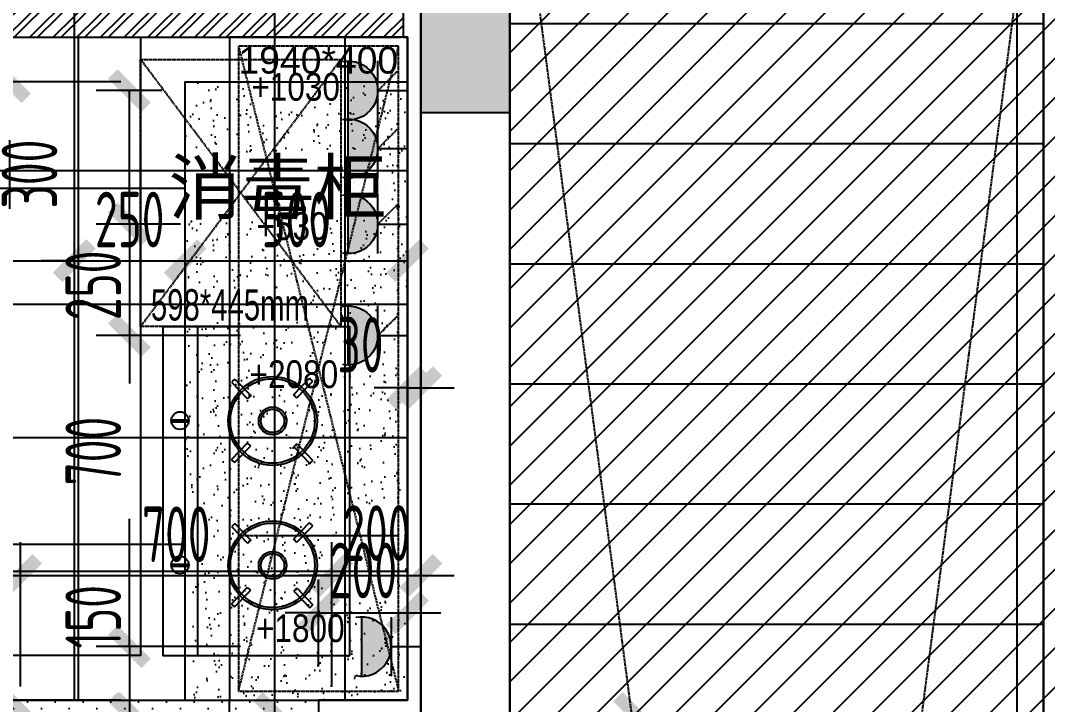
# Model space of a CAD drawing. Header units: millimetres. Extents: x 24675 to 175386, y -87697 to -40478.
# Drawn here: x 131453 to 133762, y -54616 to -53078 of the extents above; entities that cross this region are included whole.
import ezdxf
from ezdxf.enums import TextEntityAlignment as Align

# ---------------------------------------------------------------- set-up
doc = ezdxf.new("R2010")
doc.units = ezdxf.units.MM
doc.header["$LTSCALE"] = 10
doc.header["$MEASUREMENT"] = 0
doc.linetypes.add('__DASH', pattern=[0.35, 0.25, -0.1])
doc.linetypes.add('DASH', pattern=[0.35, 0.25, -0.1])
for name, color, linetype in [('A-STAIR', 62, 'Continuous'), ('AR-新墙填充', 250, 'Continuous'), ('EM-ELEC', 2, 'Continuous'), ('FC-地面造型', 136, 'Continuous'), ('FF-FINISH【完成面】', 20, 'Continuous'), ('FF-TEXT', 50, 'Continuous'), ('FF-固定家具(吊柜不落地、不到顶)', 30, 'Continuous'), ('FF-固定家具(矮柜落地、不到顶)', 30, 'Continuous'), ('FF1-完成面', 20, 'Continuous'), ('FF1-平面中英文字', 50, 'Continuous'), ('FF2-洁具及配件(地坪图不显示)', 31, 'Continuous'), ('FF2-门', 60, 'Continuous'), ('FL11DJGVE11电力平面图$0$E-POWR-DEVC', 3, 'Continuous'), ('P-ANNO-DIMS', 250, 'Continuous'), ('RC-FIN', 30, 'Continuous'), ('WALL', 160, 'Continuous')]:
    doc.layers.add(name, color=color, linetype=linetype)
doc.styles.add('Arial', font='arial.ttf')
doc.styles.add('CCD-HB', font='hbsmall.shx')
doc.styles.add('CCD_DIM', font='archs.shx', dxfattribs={"width": 0.7})
doc.styles.add('數字', font='')
doc.styles.get('數字').set_extended_font_data('Century Gothic')
doc.dimstyles.new('1-50', dxfattribs={"dimscale": 50, "dimtxt": 2.5, "dimasz": 1.5, "dimexe": 1.5, "dimexo": 1.5, "dimgap": 0.6, "dimtad": 1, "dimdec": 0, "dimrnd": 5, "dimzin": 0, "dimdsep": 46, "dimtxsty": 'CCD_DIM', "dimblk": 'ARCHTICK', "dimcen": 0.125, "dimclrd": 44, "dimclre": 44, "dimclrt": 50, "dimadec": 0, "dimazin": 0, "dimtfac": 1, "dimtdec": 0, "dimtix": 1, "dimtmove": 2, "dimatfit": 3, "dimldrblk": 'DOT', "dimfxl": 5, "dimfxlon": 1, "dimtvp": 1, "dimtolj": 1, "dimtzin": 0, "dimarcsym": 0})

# ---------------------------------------------------------------- blocks, each defined once
blk = doc.blocks.new('BVCNVBNVBMN')
at = {"layer": 'P-ANNO-DIMS'}
blk.add_hatch(color=8, dxfattribs=at).paths.add_polyline_path([(211323.8, -58687.7), (210723.8, -58687.7), (210723.8, -58837.7), (210323.8, -58837.7), (210323.8, -58687.7), (208023.8, -58687.7), (208023.8, -60937.7), (207823.8, -60937.7), (207823.8, -58487.7), (211323.8, -58487.7)])
at = {"color": 6}
blk.add_lwpolyline([(211323.8, -58687.7), (210723.8, -58687.7), (210723.8, -58837.7), (210323.8, -58837.7), (210323.8, -58687.7), (208023.8, -58687.7), (208023.8, -60937.7), (207823.8, -60937.7), (207823.8, -58487.7), (211323.8, -58487.7)], close=True, dxfattribs=at)
blk = doc.blocks.new('A$C1F4B1202')
at = {"color": 251}
for p, q in [((-219, 320.2), (-256.4, 356.1)), ((-212.3, 327.6), (-249.5, 363.3)), ((-109.1, 328.1), (-71.8, 363.9)), ((-102.2, 320.8), (-64.9, 356.7)), ((105.5, 320.2), (68.1, 356.1)), ((112.3, 327.6), (75.1, 363.3)), ((215.5, 328.1), (252.7, 363.9)), ((222.3, 320.8), (259.6, 356.7)), ((-254.5, 188.3), (-217.3, 224.1)), ((-247.6, 181.1), (-210.2, 217)), ((-73.8, 180.5), (-111.1, 216.5)), ((-66.8, 187.7), (-104, 223.5)), ((70, 188.3), (107.3, 224.1)), ((77, 181.1), (114.3, 217)), ((250.8, 180.5), (213.4, 216.5)), ((257.7, 187.7), (220.5, 223.5)), ((-163.2, 45.2), (-163.2, 84.7)), ((-158.2, 45.4), (-158.2, 84.6)), ((161.3, 45.2), (161.3, 84.7)), ((166.3, 45.4), (166.3, 84.6))]:
    blk.add_line(p, q, dxfattribs=at)
at = {"color": 8}
blk.add_line((366.9, 104.9), (-371.9, 104.9), dxfattribs=at)
at = {"color": 251}
for centre, radius in [((-160.4, 273.2), 100), ((164.2, 273.2), 100), ((-160.4, 273.2), 95), ((164.2, 273.2), 95), ((-160.4, 273.2), 31.3), ((164.2, 273.2), 31.3), ((-160.4, 273.2), 26.3), ((164.2, 273.2), 26.3), ((-161.2, 65), 19.8), ((163.3, 65), 19.8)]:
    blk.add_circle(centre, radius, dxfattribs=at)
for centre, radius, start, end in [((-160.4, 273.2), 126.7, 134.6756, 139.1996), ((-160.4, 273.2), 126.7, 41.1639, 45.6876), ((164.2, 273.2), 126.7, 134.6756, 139.1996), ((164.2, 273.2), 126.7, 41.1639, 45.6876), ((-160.4, 273.2), 75.1, 133.6762, 141.3099), ((-160.4, 273.2), 75.1, 39.3045, 46.9367), ((164.2, 273.2), 75.1, 133.6762, 141.3099), ((164.2, 273.2), 75.1, 39.3045, 46.9367), ((-160.4, 273.2), 75.1, 220.8007, 228.4329), ((-160.4, 273.2), 75.1, 310.9527, 318.5864), ((164.2, 273.2), 75.1, 220.8007, 228.4329), ((164.2, 273.2), 75.1, 310.9527, 318.5864), ((-160.4, 273.2), 126.7, 222.0499, 226.5736), ((-160.4, 273.2), 126.7, 313.0629, 317.5869), ((164.2, 273.2), 126.7, 222.0499, 226.5736), ((164.2, 273.2), 126.7, 313.0629, 317.5869)]:
    blk.add_arc(centre, radius, start, end, dxfattribs=at)
at = {"layer": 'FF2-洁具及配件(地坪图不显示)', "ltscale": 3}
blk.add_lwpolyline([(-371.9, 26.5), (366.9, 26.5), (366.9, 446.5), (-371.9, 446.5)], close=True, dxfattribs=at)
blk = doc.blocks.new('_ArchTick')
at = {"color": 0, "linetype": 'ByBlock', "const_width": 0.4}
blk.add_lwpolyline([(-0.5, -0.5), (0.5, 0.5)], dxfattribs=at)
blk = doc.blocks.new('*D191')
at = {"layer": 'Defpoints', "color": 0, "ltscale": 500, "transparency": 16777216}
for p in [(131888.1, -53535.6), (131698.1, -53786.2), (132064, -53786.2)]:
    blk.add_point(p, dxfattribs=at)
at = {"layer": 'EM-ELEC', "color": 44, "lineweight": -2, "ltscale": 500, "transparency": 16777216}
for p, q in [((131813.1, -53535.6), (131623.1, -53535.6)), ((131698.1, -53535.6), (131698.1, -53786.2)), ((131948.1, -53786.2), (131623.1, -53786.2))]:
    blk.add_line(p, q, dxfattribs=at)
at = {"layer": 'EM-ELEC', "color": 44, "lineweight": -2, "ltscale": 500, "transparency": 16777216, "xscale": 75, "yscale": 75, "zscale": 75}
for p, rotation in [((131698.1, -53535.6), 90), ((131698.1, -53786.2), 270)]:
    blk.add_blockref('_ArchTick', p, dxfattribs=dict(at, rotation=rotation))
at = {"layer": 'EM-ELEC', "color": 50, "ltscale": 500, "transparency": 16777216, "insert": (131616.7, -53673.4), "char_height": 125, "attachment_point": 5, "rotation": 90, "style": 'CCD_DIM'}
blk.add_mtext('\\A1;250', dxfattribs=at)
blk = doc.blocks.new('_Dot')
at = {"color": 0, "linetype": 'ByBlock', "lineweight": -2}
blk.add_line((-0.5, 0), (-1, 0), dxfattribs=at)
at = {"color": 0, "linetype": 'ByBlock', "const_width": 0.5}
blk.add_lwpolyline([(-0.25, 0, 1), (0.25, 0, 1)], format="xyb", close=True, dxfattribs=at)
blk = doc.blocks.new('FL11DJGVE11电力平面图$0$E-BS201')
for p, q in [((1.5, 3), (-1.5, 3)), ((1.5, 1.5), (-1.5, 1.5)), ((0, 1.5), (0, 0))]:
    blk.add_line(p, q)
at = {"const_width": 1.5}
blk.add_lwpolyline([(-0.75, 3, 1), (0.75, 3, 1)], format="xyb", dxfattribs=at)
blk.add_arc((0, 3), 1.5, 168.463, 11.537)
blk = doc.blocks.new('A$C77E06134')
at = {"color": 3, "linetype": '__DASH'}
blk.add_line((-148.3, 5.1), (-191.2, -37.8), dxfattribs=at)
at = {"layer": 'FL11DJGVE11电力平面图$0$E-POWR-DEVC', "xscale": -44.36249999999999, "yscale": 44.36249999999999, "zscale": 44.36249999999999, "rotation": 270}
blk.add_blockref('FL11DJGVE11电力平面图$0$E-BS201', (-214.8, 5.1), dxfattribs=at)
blk = doc.blocks.new('*D298')
at = {"layer": 'AR-新墙填充', "color": 44, "linetype": 'ByBlock', "lineweight": -2, "transparency": 16777216}
for p, q in [((129953.2, -54575.5), (129953.2, -54250.5)), ((131453.2, -54575.5), (131453.2, -54250.5)), ((129953.2, -54325.5), (131453.2, -54325.5))]:
    blk.add_line(p, q, dxfattribs=at)
at = {"layer": 'Defpoints', "color": 0, "linetype": 'ByBlock', "transparency": 16777216}
for p in [(131453.2, -54325.5), (129953.2, -55235.6), (131453.2, -55235.6)]:
    blk.add_point(p, dxfattribs=at)
at = {"layer": 'AR-新墙填充', "color": 44, "linetype": 'ByBlock', "lineweight": -2, "transparency": 16777216, "xscale": 75, "yscale": 75, "zscale": 75, "rotation": 180}
blk.add_blockref('_ArchTick', (129953.2, -54325.5), dxfattribs=at)
at = {"layer": 'AR-新墙填充', "color": 44, "linetype": 'ByBlock', "lineweight": -2, "transparency": 16777216, "xscale": 75, "yscale": 75, "zscale": 75}
blk.add_blockref('_ArchTick', (131453.2, -54325.5), dxfattribs=at)
at = {"layer": 'AR-新墙填充', "color": 50, "linetype": 'ByBlock', "transparency": 16777216, "insert": (130703.2, -54233), "char_height": 125, "attachment_point": 5, "style": 'CCD_DIM'}
blk.add_mtext('\\A1;1500', dxfattribs=at)
blk = doc.blocks.new('*D299')
at = {"layer": 'AR-新墙填充', "color": 44, "linetype": 'ByBlock', "lineweight": -2, "transparency": 16777216}
for p, q in [((131453.2, -54575.5), (131453.2, -54250.5)), ((132153.2, -54575.5), (132153.2, -54250.5)), ((131453.2, -54325.5), (132153.2, -54325.5))]:
    blk.add_line(p, q, dxfattribs=at)
at = {"layer": 'Defpoints', "color": 0, "linetype": 'ByBlock', "transparency": 16777216}
for p in [(132153.2, -54325.5), (131453.2, -55235.6), (132153.2, -55489.1)]:
    blk.add_point(p, dxfattribs=at)
at = {"layer": 'AR-新墙填充', "color": 44, "linetype": 'ByBlock', "lineweight": -2, "transparency": 16777216, "xscale": 75, "yscale": 75, "zscale": 75, "rotation": 180}
blk.add_blockref('_ArchTick', (131453.2, -54325.5), dxfattribs=at)
at = {"layer": 'AR-新墙填充', "color": 44, "linetype": 'ByBlock', "lineweight": -2, "transparency": 16777216, "xscale": 75, "yscale": 75, "zscale": 75}
blk.add_blockref('_ArchTick', (132153.2, -54325.5), dxfattribs=at)
at = {"layer": 'AR-新墙填充', "color": 50, "linetype": 'ByBlock', "transparency": 16777216, "insert": (131803.2, -54233), "char_height": 125, "attachment_point": 5, "style": 'CCD_DIM'}
blk.add_mtext('\\A1;700', dxfattribs=at)
blk = doc.blocks.new('*D300')
at = {"layer": 'AR-新墙填充', "color": 44, "linetype": 'ByBlock', "lineweight": -2, "transparency": 16777216}
for p, q in [((132153.2, -54575.5), (132153.2, -54250.5)), ((132353.2, -54575.5), (132353.2, -54250.5)), ((132153.2, -54325.5), (132078.2, -54325.5)), ((132153.2, -54325.5), (132353.2, -54325.5)), ((132353.2, -54325.5), (132428.2, -54325.5))]:
    blk.add_line(p, q, dxfattribs=at)
at = {"layer": 'Defpoints', "color": 0, "linetype": 'ByBlock', "transparency": 16777216}
for p in [(132353.2, -54325.5), (132153.2, -55489.1), (132353.2, -55489.1)]:
    blk.add_point(p, dxfattribs=at)
at = {"layer": 'AR-新墙填充', "color": 44, "linetype": 'ByBlock', "lineweight": -2, "transparency": 16777216, "xscale": 75, "yscale": 75, "zscale": 75}
blk.add_blockref('_ArchTick', (132153.2, -54325.5), dxfattribs=at)
at = {"layer": 'AR-新墙填充', "color": 44, "linetype": 'ByBlock', "lineweight": -2, "transparency": 16777216, "xscale": 75, "yscale": 75, "zscale": 75, "rotation": 180}
blk.add_blockref('_ArchTick', (132353.2, -54325.5), dxfattribs=at)
at = {"layer": 'AR-新墙填充', "color": 50, "linetype": 'ByBlock', "transparency": 16777216, "insert": (132253.2, -54230.4), "char_height": 125, "attachment_point": 5, "style": 'CCD_DIM'}
blk.add_mtext('\\A1;200', dxfattribs=at)
blk = doc.blocks.new('*D329')
at = {"layer": 'AR-新墙填充', "color": 44, "linetype": 'ByBlock', "lineweight": -2, "transparency": 16777216}
for p, q in [((131592.5, -54635.6), (131267.5, -54635.6)), ((131342.5, -54635.6), (131342.5, -55235.6)), ((131592.5, -55235.6), (131267.5, -55235.6))]:
    blk.add_line(p, q, dxfattribs=at)
at = {"layer": 'Defpoints', "color": 0, "linetype": 'ByBlock', "transparency": 16777216}
for p in [(132403.2, -54635.6), (131342.5, -55235.6), (132203.2, -55235.6)]:
    blk.add_point(p, dxfattribs=at)
at = {"layer": 'AR-新墙填充', "color": 44, "linetype": 'ByBlock', "lineweight": -2, "transparency": 16777216, "xscale": 75, "yscale": 75, "zscale": 75}
for p, rotation in [((131342.5, -54635.6), 90), ((131342.5, -55235.6), 270)]:
    blk.add_blockref('_ArchTick', p, dxfattribs=dict(at, rotation=rotation))
at = {"layer": 'AR-新墙填充', "color": 50, "linetype": 'ByBlock', "transparency": 16777216, "insert": (131250, -54935.6), "char_height": 125, "attachment_point": 5, "rotation": 90, "style": 'CCD_DIM'}
blk.add_mtext('\\A1;600', dxfattribs=at)
blk = doc.blocks.new('*D330')
at = {"layer": 'AR-新墙填充', "color": 44, "linetype": 'ByBlock', "lineweight": -2, "transparency": 16777216}
for p, q in [((132275, -50585.6), (131950, -50585.6)), ((132025, -54635.6), (132025, -50585.6)), ((132078.2, -54635.6), (131950, -54635.6))]:
    blk.add_line(p, q, dxfattribs=at)
at = {"layer": 'Defpoints', "color": 0, "linetype": 'ByBlock', "transparency": 16777216}
for p in [(132025, -50585.6), (132353.2, -50585.6), (132153.2, -54635.6)]:
    blk.add_point(p, dxfattribs=at)
at = {"layer": 'AR-新墙填充', "color": 44, "linetype": 'ByBlock', "lineweight": -2, "transparency": 16777216, "xscale": 75, "yscale": 75, "zscale": 75}
for p, rotation in [((132025, -50585.6), 90), ((132025, -54635.6), 270)]:
    blk.add_blockref('_ArchTick', p, dxfattribs=dict(at, rotation=rotation))
at = {"layer": 'AR-新墙填充', "color": 50, "linetype": 'ByBlock', "transparency": 16777216, "insert": (131927.3, -52610.6), "char_height": 125, "attachment_point": 5, "rotation": 90, "style": 'CCD_DIM'}
blk.add_mtext('\\A1;4050', dxfattribs=at)
blk = doc.blocks.new('*D367')
at = {"layer": 'Defpoints', "color": 0, "linetype": 'ByBlock', "transparency": 16777216}
for p in [(132323.2, -54409.5), (132123.2, -54605.6), (132323.2, -54605.6)]:
    blk.add_point(p, dxfattribs=at)
at = {"layer": 'FF1-完成面', "color": 44, "linetype": 'ByBlock', "lineweight": -2, "transparency": 16777216}
for p, q in [((132123.2, -54530.6), (132123.2, -54334.5)), ((132323.2, -54530.6), (132323.2, -54334.5)), ((132123.2, -54409.5), (132048.2, -54409.5)), ((132123.2, -54409.5), (132323.2, -54409.5)), ((132323.2, -54409.5), (132398.2, -54409.5))]:
    blk.add_line(p, q, dxfattribs=at)
at = {"layer": 'FF1-完成面', "color": 44, "linetype": 'ByBlock', "lineweight": -2, "transparency": 16777216, "xscale": 75, "yscale": 75, "zscale": 75}
blk.add_blockref('_ArchTick', (132123.2, -54409.5), dxfattribs=at)
at = {"layer": 'FF1-完成面', "color": 44, "linetype": 'ByBlock', "lineweight": -2, "transparency": 16777216, "xscale": 75, "yscale": 75, "zscale": 75, "rotation": 180}
blk.add_blockref('_ArchTick', (132323.2, -54409.5), dxfattribs=at)
at = {"layer": 'FF1-完成面', "color": 50, "linetype": 'ByBlock', "transparency": 16777216, "insert": (132223.2, -54314.4), "char_height": 125, "attachment_point": 5, "style": 'CCD_DIM'}
blk.add_mtext('\\A1;200', dxfattribs=at)
blk = doc.blocks.new('*D450')
at = {"layer": 'Defpoints', "color": 0, "linetype": 'ByBlock', "transparency": 16777216}
for p in [(130774.3, -53618), (131574.3, -53618), (131574.3, -53618)]:
    blk.add_point(p, dxfattribs=at)
at = {"layer": 'FC-地面造型', "color": 44, "linetype": 'ByBlock', "lineweight": -2, "transparency": 16777216}
for p, q in [((130774.3, -53618), (130774.3, -53543)), ((131574.3, -53618), (131574.3, -53543)), ((130774.3, -53618), (131574.3, -53618))]:
    blk.add_line(p, q, dxfattribs=at)
at = {"layer": 'FC-地面造型', "color": 44, "linetype": 'ByBlock', "lineweight": -2, "transparency": 16777216, "xscale": 75, "yscale": 75, "zscale": 75, "rotation": 180}
blk.add_blockref('_ArchTick', (130774.3, -53618), dxfattribs=at)
at = {"layer": 'FC-地面造型', "color": 44, "linetype": 'ByBlock', "lineweight": -2, "transparency": 16777216, "xscale": 75, "yscale": 75, "zscale": 75}
blk.add_blockref('_ArchTick', (131574.3, -53618), dxfattribs=at)
at = {"layer": 'FC-地面造型', "color": 50, "linetype": 'ByBlock', "transparency": 16777216, "insert": (131174.3, -53525.5), "char_height": 125, "attachment_point": 5, "style": 'CCD_DIM'}
blk.add_mtext('\\A1;800', dxfattribs=at)
blk = doc.blocks.new('*D451')
at = {"layer": 'Defpoints', "color": 0, "linetype": 'ByBlock', "transparency": 16777216}
for p in [(131574.3, -53618), (131823.2, -53618), (131823.2, -53618)]:
    blk.add_point(p, dxfattribs=at)
at = {"layer": 'FC-地面造型', "color": 44, "linetype": 'ByBlock', "lineweight": -2, "transparency": 16777216}
for p, q in [((131574.3, -53618), (131574.3, -53543)), ((131574.3, -53618), (131499.3, -53618)), ((131574.3, -53618), (131823.2, -53618)), ((131823.2, -53618), (131823.2, -53693)), ((131823.2, -53618), (131898.2, -53618))]:
    blk.add_line(p, q, dxfattribs=at)
at = {"layer": 'FC-地面造型', "color": 44, "linetype": 'ByBlock', "lineweight": -2, "transparency": 16777216, "xscale": 75, "yscale": 75, "zscale": 75}
blk.add_blockref('_ArchTick', (131574.3, -53618), dxfattribs=at)
at = {"layer": 'FC-地面造型', "color": 44, "linetype": 'ByBlock', "lineweight": -2, "transparency": 16777216, "xscale": 75, "yscale": 75, "zscale": 75, "rotation": 180}
blk.add_blockref('_ArchTick', (131823.2, -53618), dxfattribs=at)
at = {"layer": 'FC-地面造型', "color": 50, "linetype": 'ByBlock', "transparency": 16777216, "insert": (131698.7, -53525.5), "char_height": 125, "attachment_point": 5, "style": 'CCD_DIM'}
blk.add_mtext('\\A1;250', dxfattribs=at)
blk = doc.blocks.new('*D452')
at = {"layer": 'Defpoints', "color": 0, "linetype": 'ByBlock', "transparency": 16777216}
for p in [(132323.2, -53460.2), (131823.2, -53574.2), (132323.2, -53618)]:
    blk.add_point(p, dxfattribs=at)
at = {"layer": 'FC-地面造型', "color": 44, "linetype": 'ByBlock', "lineweight": -2, "transparency": 16777216}
for p, q in [((132323.2, -53535.2), (132323.2, -53693)), ((131823.2, -53618), (131823.2, -53693)), ((131823.2, -53618), (132323.2, -53618))]:
    blk.add_line(p, q, dxfattribs=at)
at = {"layer": 'FC-地面造型', "color": 44, "linetype": 'ByBlock', "lineweight": -2, "transparency": 16777216, "xscale": 75, "yscale": 75, "zscale": 75, "rotation": 180}
blk.add_blockref('_ArchTick', (131823.2, -53618), dxfattribs=at)
at = {"layer": 'FC-地面造型', "color": 44, "linetype": 'ByBlock', "lineweight": -2, "transparency": 16777216, "xscale": 75, "yscale": 75, "zscale": 75}
blk.add_blockref('_ArchTick', (132323.2, -53618), dxfattribs=at)
at = {"layer": 'FC-地面造型', "color": 50, "linetype": 'ByBlock', "transparency": 16777216, "insert": (132073.2, -53525.5), "char_height": 125, "attachment_point": 5, "style": 'CCD_DIM'}
blk.add_mtext('\\A1;500', dxfattribs=at)
blk = doc.blocks.new('*D484')
at = {"layer": 'Defpoints', "color": 0, "linetype": 'ByBlock', "transparency": 16777216}
for p in [(132353.2, -53903.5), (132323.2, -54099.6), (132353.2, -54099.6)]:
    blk.add_point(p, dxfattribs=at)
at = {"layer": 'FF1-完成面', "color": 44, "linetype": 'ByBlock', "lineweight": -2, "transparency": 16777216}
for p, q in [((132323.2, -54024.6), (132323.2, -53828.5)), ((132353.2, -54024.6), (132353.2, -53828.5)), ((132323.2, -53903.5), (132248.2, -53903.5)), ((132323.2, -53903.5), (132353.2, -53903.5)), ((132353.2, -53903.5), (132428.2, -53903.5))]:
    blk.add_line(p, q, dxfattribs=at)
at = {"layer": 'FF1-完成面', "color": 44, "linetype": 'ByBlock', "lineweight": -2, "transparency": 16777216, "xscale": 75, "yscale": 75, "zscale": 75}
blk.add_blockref('_ArchTick', (132323.2, -53903.5), dxfattribs=at)
at = {"layer": 'FF1-完成面', "color": 44, "linetype": 'ByBlock', "lineweight": -2, "transparency": 16777216, "xscale": 75, "yscale": 75, "zscale": 75, "rotation": 180}
blk.add_blockref('_ArchTick', (132353.2, -53903.5), dxfattribs=at)
at = {"layer": 'FF1-完成面', "color": 50, "linetype": 'ByBlock', "transparency": 16777216, "insert": (132217.5, -53807), "char_height": 125, "attachment_point": 5, "style": 'CCD_DIM'}
blk.add_mtext('\\A1;30', dxfattribs=at)
blk = doc.blocks.new('355')
at = {"layer": 'FF2-洁具及配件(地坪图不显示)', "color": 8, "linetype": 'DASH'}
for p, q in [((132173.2, -53915.6), (131723.2, -53315.6)), ((131723.2, -53915.6), (132173.2, -53315.6))]:
    blk.add_line(p, q, dxfattribs=at)
at = {"layer": 'FF2-洁具及配件(地坪图不显示)', "color": 8, "linetype": 'DASH', "elevation": 0}
blk.add_lwpolyline([(132173.2, -53915.6), (131723.2, -53915.6), (131723.2, -53315.6), (132173.2, -53315.6)], close=True, dxfattribs=at)
blk = doc.blocks.new('*D688')
at = {"layer": 'Defpoints', "color": 0, "ltscale": 500, "transparency": 16777216}
for p in [(131698.1, -53235.6), (131846, -53235.6), (131813.1, -53535.6)]:
    blk.add_point(p, dxfattribs=at)
at = {"layer": 'EM-ELEC', "color": 44, "lineweight": -2, "ltscale": 500, "transparency": 16777216}
for p, q in [((131771, -53235.6), (131623.1, -53235.6)), ((131698.1, -53535.6), (131698.1, -53235.6)), ((131738.1, -53535.6), (131623.1, -53535.6))]:
    blk.add_line(p, q, dxfattribs=at)
at = {"layer": 'EM-ELEC', "color": 44, "lineweight": -2, "ltscale": 500, "transparency": 16777216, "xscale": 75, "yscale": 75, "zscale": 75}
for p, rotation in [((131698.1, -53235.6), 90), ((131698.1, -53535.6), 270)]:
    blk.add_blockref('_ArchTick', p, dxfattribs=dict(at, rotation=rotation))
at = {"layer": 'EM-ELEC', "color": 50, "ltscale": 500, "transparency": 16777216, "insert": (131473.4, -53423.2), "char_height": 125, "attachment_point": 5, "rotation": 90, "style": 'CCD_DIM'}
blk.add_mtext('\\A1;300', dxfattribs=at)
blk = doc.blocks.new('*D691')
at = {"layer": 'Defpoints', "color": 0, "linetype": 'ByBlock', "transparency": 16777216}
for p in [(131703.1, -54635.6), (132153.2, -54635.6), (132053.3, -54985.6)]:
    blk.add_point(p, dxfattribs=at)
at = {"layer": 'EM-ELEC', "color": 44, "linetype": 'ByBlock', "lineweight": -2, "transparency": 16777216}
for p, q in [((132078.2, -54635.6), (131628.1, -54635.6)), ((131703.1, -54985.6), (131703.1, -54635.6)), ((131978.3, -54985.6), (131628.1, -54985.6))]:
    blk.add_line(p, q, dxfattribs=at)
at = {"layer": 'EM-ELEC', "color": 44, "linetype": 'ByBlock', "lineweight": -2, "transparency": 16777216, "xscale": 75, "yscale": 75, "zscale": 75}
for p, rotation in [((131703.1, -54635.6), 90), ((131703.1, -54985.6), 270)]:
    blk.add_blockref('_ArchTick', p, dxfattribs=dict(at, rotation=rotation))
at = {"layer": 'EM-ELEC', "color": 50, "linetype": 'ByBlock', "transparency": 16777216, "insert": (131610.6, -54810.6), "char_height": 125, "attachment_point": 5, "rotation": 90, "style": 'CCD_DIM'}
blk.add_mtext('\\A1;350', dxfattribs=at)
blk = doc.blocks.new('*D695')
at = {"layer": 'Defpoints', "color": 0, "linetype": 'ByBlock', "transparency": 16777216}
for p in [(132153.2, -54635.6), (132833.5, -54635.6), (132053.3, -54985.6)]:
    blk.add_point(p, dxfattribs=at)
at = {"layer": 'EM-ELEC', "color": 44, "lineweight": -2, "transparency": 16777216}
for p, q in [((132583.5, -54635.6), (132908.5, -54635.6)), ((132833.5, -54985.6), (132833.5, -54635.6)), ((132583.5, -54985.6), (132908.5, -54985.6))]:
    blk.add_line(p, q, dxfattribs=at)
at = {"layer": 'EM-ELEC', "color": 44, "linetype": 'ByBlock', "lineweight": -2, "transparency": 16777216, "xscale": 75, "yscale": 75, "zscale": 75}
for p, rotation in [((132833.5, -54635.6), 90), ((132833.5, -54985.6), 270)]:
    blk.add_blockref('_ArchTick', p, dxfattribs=dict(at, rotation=rotation))
at = {"layer": 'EM-ELEC', "color": 50, "linetype": 'ByBlock', "transparency": 16777216, "insert": (132741, -54810.6), "char_height": 125, "attachment_point": 5, "rotation": 90, "style": 'CCD_DIM'}
blk.add_mtext('\\A1;350', dxfattribs=at)
blk = doc.blocks.new('*D701')
at = {"layer": 'Defpoints', "color": 0, "linetype": 'ByBlock', "transparency": 16777216}
for p in [(131823.2, -53215.6), (131428.6, -54605.6), (131823.2, -54605.6)]:
    blk.add_point(p, dxfattribs=at)
at = {"layer": 'FC-地面造型', "color": 44, "lineweight": -2, "transparency": 16777216}
for p, q in [((131678.6, -53215.6), (131353.6, -53215.6)), ((131428.6, -53215.6), (131428.6, -54605.6)), ((131678.6, -54605.6), (131353.6, -54605.6))]:
    blk.add_line(p, q, dxfattribs=at)
at = {"layer": 'FC-地面造型', "color": 44, "linetype": 'ByBlock', "lineweight": -2, "transparency": 16777216, "xscale": 75, "yscale": 75, "zscale": 75}
for p, rotation in [((131428.6, -53215.6), 90), ((131428.6, -54605.6), 270)]:
    blk.add_blockref('_ArchTick', p, dxfattribs=dict(at, rotation=rotation))
at = {"layer": 'FC-地面造型', "color": 50, "linetype": 'ByBlock', "transparency": 16777216, "insert": (131333.5, -53910.6), "char_height": 125, "attachment_point": 5, "rotation": 90, "style": 'CCD_DIM'}
blk.add_mtext('\\A1;1390', dxfattribs=at)
blk = doc.blocks.new('*D702')
at = {"layer": 'Defpoints', "color": 0, "ltscale": 500, "transparency": 16777216}
for p in [(131888.1, -53786.2), (131698.1, -54485.6), (132220.2, -54485.6)]:
    blk.add_point(p, dxfattribs=at)
at = {"layer": 'EM-ELEC', "color": 44, "lineweight": -2, "ltscale": 500, "transparency": 16777216}
for p, q in [((131813.1, -53786.2), (131623.1, -53786.2)), ((131698.1, -53786.2), (131698.1, -53894)), ((131698.1, -54485.6), (131698.1, -54198.3)), ((131948.1, -54485.6), (131623.1, -54485.6))]:
    blk.add_line(p, q, dxfattribs=at)
at = {"layer": 'EM-ELEC', "color": 44, "lineweight": -2, "ltscale": 500, "transparency": 16777216, "xscale": 75, "yscale": 75, "zscale": 75}
for p, rotation in [((131698.1, -53786.2), 90), ((131698.1, -54485.6), 270)]:
    blk.add_blockref('_ArchTick', p, dxfattribs=dict(at, rotation=rotation))
at = {"layer": 'EM-ELEC', "color": 50, "ltscale": 500, "transparency": 16777216, "insert": (131616.7, -54046.1), "char_height": 125, "attachment_point": 5, "rotation": 90, "style": 'CCD_DIM'}
blk.add_mtext('\\A1;700', dxfattribs=at)
blk = doc.blocks.new('*D729')
at = {"layer": 'Defpoints', "color": 0, "ltscale": 500, "transparency": 16777216}
for p in [(132220.2, -54485.6), (131698.1, -54635.6), (132153.2, -54635.6)]:
    blk.add_point(p, dxfattribs=at)
at = {"layer": 'EM-ELEC', "color": 44, "lineweight": -2, "ltscale": 500, "transparency": 16777216}
for p, q in [((131948.1, -54485.6), (131623.1, -54485.6)), ((131698.1, -54485.6), (131698.1, -54635.6)), ((131948.1, -54635.6), (131623.1, -54635.6))]:
    blk.add_line(p, q, dxfattribs=at)
at = {"layer": 'EM-ELEC', "color": 44, "lineweight": -2, "ltscale": 500, "transparency": 16777216, "xscale": 75, "yscale": 75, "zscale": 75}
for p, rotation in [((131698.1, -54485.6), 90), ((131698.1, -54635.6), 270)]:
    blk.add_blockref('_ArchTick', p, dxfattribs=dict(at, rotation=rotation))
at = {"layer": 'EM-ELEC', "color": 50, "ltscale": 500, "transparency": 16777216, "insert": (131616.7, -54418.6), "char_height": 125, "attachment_point": 5, "rotation": 90, "style": 'CCD_DIM'}
blk.add_mtext('\\A1;150', dxfattribs=at)

msp = doc.modelspace()

# ---------------------------------------------------------------- hatches: boundary and pattern name
at = {"linetype": 'ByBlock'}
h = msp.add_hatch(dxfattribs=at)
h.set_pattern_fill('ANSI31', color=250, scale=500)
h.paths.add_polyline_path([(135253.2, -51035.6), (132553.2, -51035.6), (132553.2, -58435.6), (135253.2, -58435.6)])
at = {"layer": 'FC-地面造型', "linetype": 'ByBlock'}
h = msp.add_hatch(dxfattribs=at)
h.set_pattern_fill('_USER', color=256, scale=800, style=0, double=1, pattern_type=0)
h.set_pattern_definition([(0, (129174.25, -49455.6), (0, 800), []), (90, (129174.25, -49455.6), (-800, 5e-14), [])])
edge = h.paths.add_edge_path()
edge.add_line((128313.2, -49455.6), (128313.2, -49300.6))
edge.add_line((128313.2, -49300.6), (128753.2, -49305.6))
edge.add_line((128753.2, -49305.6), (128753.2, -48195.6))
edge.add_line((128753.2, -48195.6), (127373.2, -48195.6))
edge.add_line((127373.2, -48195.6), (127373.2, -49455.6))
edge.add_line((127373.2, -49455.6), (124964.2, -49455.6))
edge.add_line((124964.2, -49455.6), (124964.2, -50515.6))
edge.add_line((124964.2, -50515.6), (129164.2, -50515.6))
edge.add_line((129164.2, -50515.6), (129173.2, -52965.6))
edge.add_line((129173.2, -52965.6), (129953.2, -52965.6))
edge.add_line((129953.2, -52965.6), (129963.2, -53125.6))
edge.add_line((129963.2, -53125.6), (129953.2, -53275.6))
edge.add_line((129953.2, -53275.6), (129953.2, -53115.6))
edge.add_line((129953.2, -53115.6), (129183.2, -53115.6))
edge.add_line((129183.2, -53115.6), (129183.2, -54605.6))
edge.add_line((129183.2, -54605.6), (130744.2, -54605.6))
edge.add_line((130744.2, -54605.6), (131823.2, -54605.6))
edge.add_line((131823.2, -54605.6), (131823.2, -53115.6))
edge.add_line((131823.2, -53115.6), (132333.2, -53115.6))
edge.add_line((132333.2, -53115.6), (132333.2, -50555.6))
edge.add_line((132333.2, -50555.6), (132473.2, -50555.6))
edge.add_line((132473.2, -50555.6), (132473.2, -50805.6))
edge.add_line((132473.2, -50805.6), (135033.2, -50805.6))
edge.add_line((135033.2, -50805.6), (135024.2, -49255.6))
edge.add_line((135024.2, -49255.6), (132925, -49255.6))
edge.add_line((132925, -49255.6), (132925, -46255.6))
edge.add_line((132925, -46255.6), (135624.2, -46255.6))
edge.add_line((135624.2, -46255.6), (129174.2, -46255.6))
edge.add_line((129174.2, -46255.6), (129174.3, -49455.6))
edge.add_line((129174.3, -49455.6), (128314.2, -49455.6))
h = msp.add_hatch(dxfattribs=at)
h.set_pattern_fill('AR-SAND', color=250, scale=30, angle=90, double=1)
h.set_pattern_definition([(127.5, (129183.24, -54605.61), (-57.8047, -1.8898), [0, -45.6, 0, -51, 0, -48.75]), (97.5, (129183.24, -54605.61), (-84.6644, 53.0933), [0, -24.6, 0, -41.1, 0, -15.75]), (57.5, (129183.24, -54642.51), (-0.1698, 93.42426), [0, -15, 0, -54, 0, -70.5]), (47.5, (129183.24, -54642.51), (-26.3303, 90.1838), [0, -7.5, 0, -35.4, 0, -40.5])])
h.paths.add_polyline_path([(131823.2, -54605.6), (132123.2, -54605.6), (132323.2, -54605.6), (132323.2, -53215.6), (131823.2, -53215.6)])
h = msp.add_hatch(dxfattribs=at)
h.set_pattern_fill('DOTS', color=250, scale=500, angle=90, double=1)
h.paths.add_polyline_path([(129383.2, -54605.6), (132123.2, -54605.6), (132123.2, -55205.6), (129383.2, -55205.6)])
at = {"layer": 'RC-FIN', "linetype": 'ByBlock'}
h = msp.add_hatch(dxfattribs=at)
h.set_pattern_fill('ANSI32', color=138, scale=100)
h.set_pattern_definition([(45, (3800.016, -8e-07), (-26.516504, 26.516504), []), (45, (3817.694, -8e-07), (-26.516504, 26.516504), [])])
h.paths.add_polyline_path([(129193.3, -52965.6), (132313.2, -52965.6), (132313.2, -53115.6), (129193.3, -53115.6)])

# ---------------------------------------------------------------- linework, layer by layer
at = {"color": 8, "linetype": 'ByBlock'}
msp.add_lwpolyline([(135253.2, -51035.6), (132553.2, -51035.6), (132553.2, -58435.6), (135253.2, -58435.6)], close=True, dxfattribs=at)
at = {"layer": 'A-STAIR', "color": 30}
for p, q in [((133693.2, -52545.6), (133693.2, -57135.6)), ((133753.2, -52545.6), (133753.2, -54706.5)), ((133753.2, -52545.6), (133753.2, -57135.6)), ((133753.2, -53085.6), (132553.2, -53085.6)), ((133753.2, -53355.6), (132553.2, -53355.6)), ((133753.2, -53625.6), (132553.2, -53625.6)), ((133753.2, -53895.6), (132553.2, -53895.6)), ((133753.2, -54165.6), (132553.2, -54165.6)), ((133753.2, -54435.6), (132553.2, -54435.6))]:
    msp.add_line(p, q, dxfattribs=at)
at = {"layer": 'A-STAIR', "color": 30, "elevation": 0}
msp.add_lwpolyline([(133153.2, -52410.6, 0, 0, 0), (133153.2, -54975.6, 0, 80, 0), (133153.2, -54675.6, 0, 0, 0)], format="xyseb", dxfattribs=at)
msp.add_lwpolyline([(133753.2, -57135.6), (133753.2, -52545.6), (133853.2, -52545.6), (133853.2, -57135.6)], close=True, dxfattribs=at)
at = {"layer": 'EM-ELEC', "color": 59, "linetype": 'DASH', "ltscale": 300}
msp.add_line((131993.2, -54235.6), (132303.2, -54235.6), dxfattribs=at)
at = {"layer": 'FC-地面造型', "linetype": 'ByBlock'}
msp.add_line((129383.2, -54605.6), (132123.2, -54605.6), dxfattribs=at)
at = {"layer": 'FC-地面造型', "linetype": 'ByBlock', "elevation": 0}
msp.add_lwpolyline([(129183.2, -54605.6), (129183.2, -54605.6), (129783.2, -54605.6), (131823.2, -54605.6), (131823.2, -53215.6), (132323.2, -53215.6)], dxfattribs=at)
at = {"layer": 'FF-FINISH【完成面】', "linetype": 'ByBlock', "elevation": 0}
msp.add_lwpolyline([(132333.2, -52970.6), (132323.2, -52970.6), (132323.2, -52965.6), (132313.2, -52965.6), (132313.2, -53115.6), (132323.2, -53115.6)], dxfattribs=at)
at = {"layer": 'FF-FINISH【完成面】', "elevation": 0}
for points in [[(132313.2, -53115.6), (132323.2, -53115.6), (132323.2, -54605.6)], [(132323.2, -54605.6), (132123.2, -54605.6), (132123.2, -55205.6), (129383.2, -55205.6)]]:
    msp.add_lwpolyline(points, dxfattribs=at)
at = {"layer": 'FF-固定家具(吊柜不落地、不到顶)', "color": 250, "linetype": 'DASH'}
for p, q in [((131943.2, -54585.6), (132303.2, -53135.6)), ((131943.2, -53135.6), (132303.2, -54585.6)), ((131943.2, -54235.6), (132303.2, -54235.6))]:
    msp.add_line(p, q, dxfattribs=at)
at = {"layer": 'FF-固定家具(吊柜不落地、不到顶)', "color": 250, "linetype": 'DASH', "elevation": 0}
msp.add_lwpolyline([(132303.2, -53135.6), (131943.2, -53135.6), (131943.2, -54585.6), (132303.2, -54585.6)], close=True, dxfattribs=at)
at = {"layer": 'FF-固定家具(矮柜落地、不到顶)', "ltscale": 3, "elevation": 0}
msp.add_lwpolyline([(131723.2, -53115.6), (131723.2, -54505.6), (129783.2, -54505.6), (129783.2, -54115.6), (129183.2, -54115.6)], dxfattribs=at)
for points in [[(132323.2, -53115.6), (131923.2, -53115.6), (131923.2, -54605.6), (132323.2, -54605.6)], [(131923.2, -54605.6), (132123.2, -54605.6), (132123.2, -55205.6), (131923.2, -55205.6)]]:
    msp.add_lwpolyline(points, close=True, dxfattribs=at)
at = {"layer": 'FF1-完成面', "linetype": 'ByBlock'}
msp.add_line((129383.2, -54605.6), (132123.2, -54605.6), dxfattribs=at)
at = {"layer": 'FF2-门', "color": 8, "linetype": 'DASH', "ltscale": 500}
msp.add_line((129193.3, -53115.6), (132313.2, -53115.6), dxfattribs=at)
at = {"layer": 'RC-FIN', "linetype": 'ByBlock'}
for p, q in [((129188.2, -53115.6), (132308.2, -53115.6)), ((129383.2, -54605.6), (132123.2, -54605.6))]:
    msp.add_line(p, q, dxfattribs=at)
at = {"layer": 'RC-FIN', "color": 136, "linetype": 'ByBlock'}
for p, q in [((131583.2, -54605.6), (131583.2, -53115.6)), ((132183.2, -54605.6), (132183.2, -53115.6)), ((129183.2, -53415.6), (132323.2, -53415.6)), ((129183.2, -53715.6), (132323.2, -53715.6)), ((129183.2, -54015.6), (132323.2, -54015.6)), ((129183.2, -54315.6), (132323.2, -54315.6))]:
    msp.add_line(p, q, dxfattribs=at)
at = {"layer": 'RC-FIN', "linetype": 'ByBlock', "elevation": 0}
msp.add_lwpolyline([(133753.2, -52545.6), (132553.2, -52545.6), (132553.2, -57135.6), (133753.2, -57135.6)], close=True, dxfattribs=at)
at = {"layer": 'RC-FIN', "linetype": 'DASH', "elevation": 0}
msp.add_lwpolyline([(132553.2, -52545.6), (133153.2, -57135.6), (133753.2, -52545.6)], dxfattribs=at)
at = {"layer": 'WALL'}
for p, q in [((132353.2, -50935.6), (132353.2, -54635.6)), ((132553.2, -53235.6), (132553.2, -51135.6)), ((132553.2, -57035.6), (132553.2, -51135.6)), ((132353.2, -54635.6), (132353.2, -53085.6)), ((132553.2, -55435.6), (132553.2, -53235.6))]:
    msp.add_line(p, q, dxfattribs=at)

# ---------------------------------------------------------------- block references
at = {"color": 1}
msp.add_blockref('BVCNVBNVBMN', (-75470.5, 7652.1), dxfattribs=at)
at = {"layer": 'EM-ELEC', "color": 1, "linetype": '__DASH', "rotation": 180}
for p in [(132108.4, -53230.5), (132108.4, -53360.9), (132108.4, -53530.5), (132108.4, -53781.1)]:
    msp.add_blockref('A$C77E06134', p, dxfattribs=at)
at = {"layer": 'EM-ELEC', "xscale": 44.36249999999999, "yscale": 44.36249999999999, "zscale": 44.36249999999999, "rotation": 90}
msp.add_blockref('FL11DJGVE11电力平面图$0$E-BS201', (132353.2, -54485.6), dxfattribs=at)
at = {"layer": 'FF2-洁具及配件(地坪图不显示)', "color": 4, "linetype": 'ByBlock'}
msp.add_blockref('355', (0, 150), dxfattribs=at)
at = {"layer": 'FF2-洁具及配件(地坪图不显示)', "ltscale": 3, "rotation": 270.0000000000001}
msp.add_blockref('A$C1F4B1202', (131746.7, -54138.7), dxfattribs=at)

# ---------------------------------------------------------------- texts
at = {"layer": 'EM-ELEC', "color": 40, "style": '數字', "width": 0.85}
for s, p in [('+1030', (132071.7, -53227.1, -1475.2)), ('+530', (132063.7, -53540.1, -1475.2)), ('+2080', (132067.7, -53873.2, -1475.2)), ('+1800', (132082.2, -54444.2))]:
    msp.add_text(s, height=62.4, dxfattribs=at).set_placement(p, align=Align.MIDDLE)
at = {"layer": 'FF-TEXT', "style": 'CCD-HB', "width": 0.7}
msp.add_text('598*445mm', height=70.4, dxfattribs=at).set_placement((131746.3, -53752.5))
at = {"layer": 'FF1-平面中英文字', "style": 'Arial'}
msp.add_text('1940*400', height=60, dxfattribs=at).set_placement((132122.7, -53167.3), align=Align.MIDDLE)
msp.add_text('消毒柜', height=120, dxfattribs=at).set_placement((131786, -53512.4))

# ---------------------------------------------------------------- dimensions: what is measured, and where the dimension line sits
at = {"layer": 'AR-新墙填充', "color": 8, "linetype": 'ByBlock'}
for base, p1, p2, picture, middle in [((132025, -50585.6), (132153.2, -54635.6), (132353.2, -50585.6), '*D330', (131927.3, -52610.6)), ((131342.5, -55235.6), (132403.2, -54635.6), (132203.2, -55235.6), '*D329', (131250, -54935.6))]:
    dim = msp.add_linear_dim(base=base, p1=p1, p2=p2, angle=90, dimstyle='1-50', dxfattribs=at)
    dim.commit()
    dim.dimension.update_dxf_attribs({"geometry": picture, "text_midpoint": middle})
for base, p1, p2, picture, middle in [((131453.2, -54325.5), (129953.2, -55235.6), (131453.2, -55235.6), '*D298', (130703.2, -54233)), ((132153.2, -54325.5), (131453.2, -55235.6), (132153.2, -55489.1), '*D299', (131803.2, -54233)), ((132353.2, -54325.5), (132153.2, -55489.1), (132353.2, -55489.1), '*D300', (132253.2, -54230.4))]:
    dim = msp.add_linear_dim(base=base, p1=p1, p2=p2, dimstyle='1-50', dxfattribs=at)
    dim.commit()
    dim.dimension.update_dxf_attribs({"geometry": picture, "text_midpoint": middle})
at = {"layer": 'EM-ELEC', "ltscale": 500}
for base, p1, p2, picture, middle in [((131698.1, -53235.6), (131813.1, -53535.6), (131846, -53235.6), '*D688', (131473.4, -53423.2)), ((131698.1, -53786.2), (131888.1, -53535.6), (132064, -53786.2), '*D191', (131616.7, -53673.4)), ((131698.1, -54485.6), (131888.1, -53786.2), (132220.2, -54485.6), '*D702', (131616.7, -54046.1)), ((131698.1, -54635.6), (132220.2, -54485.6), (132153.2, -54635.6), '*D729', (131616.7, -54418.6))]:
    dim = msp.add_linear_dim(base=base, p1=p1, p2=p2, angle=90, dimstyle='1-50', dxfattribs=at)
    dim.commit()
    dim.dimension.update_dxf_attribs({"geometry": picture, "text_midpoint": middle, "dimtype": 160})
at = {"layer": 'EM-ELEC', "color": 4, "linetype": 'ByBlock'}
for base, override, picture, middle in [((131703.1, -54635.6), {"dimfxl": 100}, '*D691', (131610.6, -54810.6)), ((132833.5, -54635.6), {"dimarcsym": 1}, '*D695', (132741, -54810.6))]:
    dim = msp.add_linear_dim(base=base, p1=(132053.3, -54985.6), p2=(132153.2, -54635.6), angle=90, dimstyle='1-50', override=override, dxfattribs=at)
    dim.commit()
    dim.dimension.update_dxf_attribs({"geometry": picture, "text_midpoint": middle})
at = {"layer": 'FC-地面造型', "color": 4, "linetype": 'ByBlock'}
dim = msp.add_linear_dim(base=(131428.6, -54605.6), p1=(131823.2, -53215.6), p2=(131823.2, -54605.6), angle=90, dimstyle='1-50', override={"dimarcsym": 1}, dxfattribs=at)
dim.commit()
dim.dimension.update_dxf_attribs({"geometry": '*D701', "text_midpoint": (131333.5, -53910.6)})
at = {"layer": 'FC-地面造型', "linetype": 'ByBlock'}
for base, p1, p2, picture, middle in [((131574.3, -53618), (130774.3, -53618), (131574.3, -53618), '*D450', (131174.3, -53525.5)), ((131823.2, -53618), (131574.3, -53618), (131823.2, -53618), '*D451', (131698.7, -53525.5)), ((132323.2, -53618), (131823.2, -53574.2), (132323.2, -53460.2), '*D452', (132073.2, -53525.5))]:
    dim = msp.add_linear_dim(base=base, p1=p1, p2=p2, dimstyle='1-50', dxfattribs=at)
    dim.commit()
    dim.dimension.update_dxf_attribs({"geometry": picture, "text_midpoint": middle})
at = {"layer": 'FF1-完成面', "color": 8, "linetype": 'ByBlock'}
dim = msp.add_linear_dim(base=(132353.2, -53903.5), p1=(132323.2, -54099.6), p2=(132353.2, -54099.6), text='30', dimstyle='1-50', dxfattribs=at)
dim.commit()
dim.dimension.update_dxf_attribs({"geometry": '*D484', "text_midpoint": (132217.5, -53807), "dimtype": 160})
dim = msp.add_linear_dim(base=(132323.2, -54409.5), p1=(132123.2, -54605.6), p2=(132323.2, -54605.6), dimstyle='1-50', dxfattribs=at)
dim.commit()
dim.dimension.update_dxf_attribs({"geometry": '*D367', "text_midpoint": (132223.2, -54314.4)})

doc.saveas('drawing.dxf')
